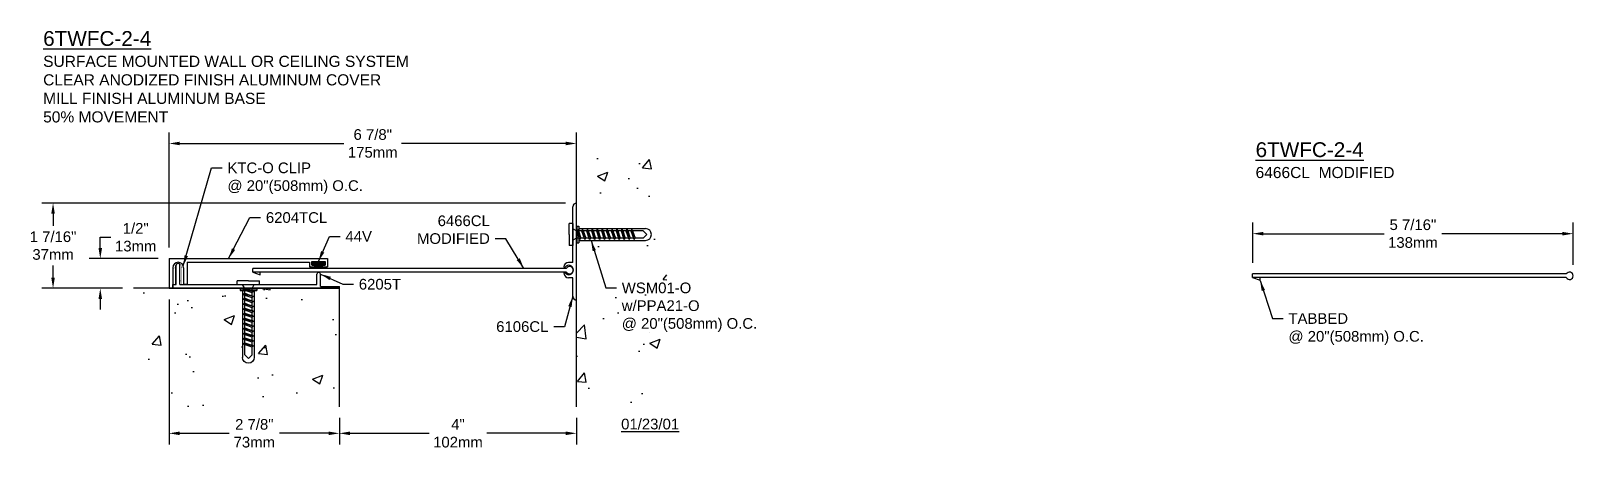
# Model space of a CAD drawing. Header units: inches. Extents: x 1.2 to 27.2, y -0.4 to 6.9.
import ezdxf

# ---------------------------------------------------------------- set-up
doc = ezdxf.new("R2010")
doc.units = ezdxf.units.IN
doc.header["$MEASUREMENT"] = 0
for name, color, linetype in [('Anchors', 4, 'Continuous'), ('Conditions', 1, 'Continuous'), ('Dimensions', 3, 'Continuous'), ('Fillers', 2, 'Continuous'), ('Metals', 7, 'Continuous'), ('Text', 2, 'Continuous')]:
    doc.layers.add(name, color=color, linetype=linetype)
doc.styles.get("Standard").update_dxf_attribs({"font": 'arial.ttf'})
doc.dimstyles.get("Standard").update_dxf_attribs({"dimtxt": 0.18, "dimasz": 0.18, "dimexe": 0.1875, "dimexo": 0.1875, "dimgap": 0.09, "dimtad": 0, "dimtih": 1, "dimtoh": 1, "dimdec": 4, "dimzin": 0, "dimdsep": 46, "dimlunit": 4, "dimtxsty": 'Standard', "dimcen": 0.09, "dimadec": 0, "dimazin": 0, "dimtfac": 1, "dimtdec": 4, "dimtofl": 0, "dimtmove": 0, "dimatfit": 3, "dimfxl": 0, "dimfrac": 2, "dimtolj": 1, "dimtzin": 0, "dimarcsym": 0})

# ---------------------------------------------------------------- blocks, each defined once
blk = doc.blocks.new('A$CB395')
for p, q in [((0.001, 0), (0.001, 0.001)), ((0.001, 0), (1.636, 0)), ((0.062, 0.062), (0.376, 0.062)), ((0.376, 0.062), (0.376, 0.134)), ((0.56, 0.212), (0.558, 0.212)), ((0.636, 0.062), (0.636, 0.134)), ((0.636, 0.062), (1.575, 0.062)), ((1.636, 0), (1.636, 0.001))]:
    blk.add_line(p, q)
for centre, radius, start, end in [((0.062, 0.001), 0.061, 90, 180), ((0.454, 0.134), 0.078, 91.7198, 180), ((0.506, 0.13), 0.08, 126.9024, 53.1301), ((0.452, 0.202), 0.01, 306.9024, 91.7198), ((0.56, 0.202), 0.01, 90, 233.1301), ((0.558, 0.134), 0.078, 0, 90), ((1.575, 0.001), 0.061, 0, 90)]:
    blk.add_arc(centre, radius, start, end)
blk = doc.blocks.new('6106')
blk.add_blockref('A$CB395', (3.627, 2.585))
blk = doc.blocks.new('6204T')
for p, q in [((-0.062, 0.5), (-0.062, 0)), ((-0.062, 0.5), (2.61, 0.5)), ((0, 0.347), (0, 0)), ((0.091, 0.438), (0.092, 0.438)), ((0.183, 0.347), (0.183, 0.068)), ((0.245, 0.438), (2.305, 0.438)), ((0.245, 0.438), (0.245, 0.068)), ((2.305, 0.438), (2.305, 0.362)), ((2.305, 0.362), (2.381, 0.362)), ((2.345, 0.45), (2.345, 0.392)), ((2.345, 0.45), (2.57, 0.45)), ((2.345, 0.392), (2.381, 0.392)), ((2.395, 0.378), (2.395, 0.376)), ((2.52, 0.378), (2.52, 0.376)), ((2.534, 0.392), (2.57, 0.392)), ((2.534, 0.362), (2.61, 0.362)), ((2.57, 0.45), (2.57, 0.392)), ((2.61, 0.5), (2.61, 0.362)), ((-0.062, 0), (0, 0)), ((0.183, 0.068), (0.245, 0.068))]:
    blk.add_line(p, q)
for centre, radius, start, end in [((0.091, 0.347), 0.091, 90, 180), ((0.092, 0.347), 0.091, 0, 90), ((2.381, 0.378), 0.014, 0, 90), ((2.381, 0.376), 0.014, 270, 0), ((2.534, 0.378), 0.014, 90, 180), ((2.534, 0.376), 0.014, 180, 270)]:
    blk.add_arc(centre, radius, start, end)
blk = doc.blocks.new('6205T')
for p, q in [((-2.753, 0.062), (-2.753, 0.389)), ((-2.723, 0.419), (-2.721, 0.419)), ((-2.691, 0.062), (-2.691, 0.389)), ((-0.352, 0.27), (-0.35, 0.27)), ((-2.813, 0), (-2.813, 0.062)), ((-2.813, 0.062), (-2.753, 0.062)), ((-2.813, 0), (0, 0)), ((-2.691, 0.062), (-0.382, 0.062)), ((-0.382, 0.062), (-0.382, 0.24)), ((-0.32, 0.031), (-0.32, 0.24)), ((-0.32, 0.031), (0, 0.031)), ((0, 0), (0, 0.031))]:
    blk.add_line(p, q)
for centre, start, end in [((-2.723, 0.389), 90, 180), ((-2.721, 0.389), 0, 90), ((-0.352, 0.24), 90, 180), ((-0.35, 0.24), 0, 90)]:
    blk.add_arc(centre, 0.03, start, end)
blk = doc.blocks.new('44v')
blk.add_hatch(color=256).paths.add_polyline_path([(0.11, 0), (-0.11, 0), (-0.11, -0.053), (-0.06, -0.053), (-0.06, -0.086), (-0.13, -0.086, 0.199136), (0.131, -0.086), (0.061, -0.086), (0.061, -0.054), (0.11, -0.054)])
blk.add_lwpolyline([(-0.13, -0.086), (-0.06, -0.086), (-0.06, -0.053), (-0.11, -0.053), (-0.11, 0), (0.11, 0), (0.11, -0.054), (0.061, -0.054), (0.061, -0.086), (0.131, -0.086, -0.199136)], format="xyb", close=True)
blk = doc.blocks.new('A$CB5')
for points in [[(0, 0.252, 0, 0.005, 0), (0.04, 0.291, 0.005, 0.005, 0)], [(0.183, 0.252, 0, 0.005, 0), (0.142, 0.294, 0.005, 0.005, 0)], [(0.06, 0.097, 0, 0.005, 0), (0.041, 0.041, 0.005, 0.005, 0)], [(0.122, 0.097, 0, 0.005, 0), (0.142, 0.041, 0.005, 0.005, 0)]]:
    blk.add_lwpolyline(points, format="xyseb")
at = {"const_width": 0.005}
for points in [[(0.041, 0.313), (0.041, 0.014, -0.414214), (0.031, 0.004), (0.003, 0.004)], [(0.041, 0.313, -0.804927), (0.143, 0.307, 0.586365)], [(0.143, 0.307), (0.141, 0.013, 0.4154), (0.151, 0.003), (0.183, 0.003)]]:
    blk.add_lwpolyline(points, format="xyb", dxfattribs=at)
blk = doc.blocks.new('tclip')
blk.add_blockref('A$CB5', (3.433, 2.823))
blk = doc.blocks.new('WSM01')
for p, q in [((0.005, 0.063), (-0.183, 0.063)), ((-0.183, 0.001), (-0.183, 0.063)), ((0.192, 0.001), (-0.183, 0.001)), ((-0.058, -0.064), (-0.093, 0.001)), ((0.005, 0.063), (0.192, 0.063)), ((0.067, -0.064), (0.103, 0.001)), ((0.192, 0.001), (0.192, 0.063)), ((-0.081, -0.12), (0.091, -0.078)), ((-0.081, -0.12), (-0.055, -0.106)), ((-0.081, -0.12), (-0.055, -0.134)), ((-0.081, -0.203), (0.091, -0.162)), ((-0.081, -0.203), (-0.055, -0.189)), ((-0.081, -0.203), (-0.055, -0.218)), ((-0.081, -0.287), (0.091, -0.245)), ((-0.058, -0.107), (-0.058, -0.064)), ((0.067, -0.064), (-0.058, -0.064)), ((-0.058, -0.191), (-0.058, -0.133)), ((-0.058, -0.274), (-0.058, -0.216)), ((0.065, -0.064), (-0.055, -0.106)), ((0.065, -0.093), (-0.055, -0.134)), ((0.065, -0.147), (-0.055, -0.189)), ((0.065, -0.176), (-0.055, -0.218)), ((0.065, -0.231), (-0.055, -0.272)), ((0.065, -0.259), (-0.055, -0.301)), ((0.091, -0.078), (0.065, -0.064)), ((0.091, -0.078), (0.065, -0.093)), ((0.091, -0.162), (0.065, -0.147)), ((0.091, -0.162), (0.065, -0.176)), ((0.091, -0.245), (0.065, -0.231)), ((0.091, -0.245), (0.065, -0.259)), ((0.067, -0.065), (0.067, -0.064)), ((0.067, -0.149), (0.067, -0.092)), ((0.067, -0.232), (0.067, -0.175)), ((0.067, -0.315), (0.067, -0.258)), ((-0.081, -0.287), (-0.055, -0.272)), ((-0.081, -0.287), (-0.055, -0.301)), ((-0.081, -0.37), (0.091, -0.328)), ((-0.081, -0.37), (-0.055, -0.356)), ((-0.081, -0.37), (-0.055, -0.384)), ((-0.081, -0.453), (0.091, -0.412)), ((-0.081, -0.453), (-0.055, -0.439)), ((-0.081, -0.453), (-0.055, -0.468)), ((-0.081, -0.537), (0.091, -0.495)), ((-0.058, -0.357), (-0.058, -0.3)), ((-0.058, -0.441), (-0.058, -0.383)), ((-0.058, -0.524), (-0.058, -0.466)), ((0.065, -0.314), (-0.055, -0.356)), ((0.065, -0.343), (-0.055, -0.384)), ((0.065, -0.397), (-0.055, -0.439)), ((0.065, -0.426), (-0.055, -0.468)), ((0.065, -0.481), (-0.055, -0.522)), ((0.065, -0.509), (-0.055, -0.551)), ((0.091, -0.328), (0.065, -0.314)), ((0.091, -0.328), (0.065, -0.343)), ((0.091, -0.412), (0.065, -0.397)), ((0.091, -0.412), (0.065, -0.426)), ((0.091, -0.495), (0.065, -0.481)), ((0.091, -0.495), (0.065, -0.509)), ((0.067, -0.399), (0.067, -0.342)), ((0.067, -0.482), (0.067, -0.425)), ((0.067, -0.565), (0.067, -0.508)), ((-0.081, -0.537), (-0.055, -0.522)), ((-0.081, -0.537), (-0.055, -0.551)), ((-0.081, -0.62), (0.091, -0.578)), ((-0.081, -0.62), (-0.055, -0.606)), ((-0.081, -0.62), (-0.055, -0.634)), ((-0.081, -0.703), (0.091, -0.662)), ((-0.081, -0.703), (-0.055, -0.689)), ((-0.081, -0.703), (-0.055, -0.718)), ((-0.081, -0.787), (0.091, -0.745)), ((-0.081, -0.787), (-0.055, -0.772)), ((-0.058, -0.607), (-0.058, -0.55)), ((-0.058, -0.691), (-0.058, -0.633)), ((-0.058, -0.774), (-0.058, -0.716)), ((0.065, -0.564), (-0.055, -0.606)), ((0.065, -0.593), (-0.055, -0.634)), ((0.065, -0.647), (-0.055, -0.689)), ((0.065, -0.676), (-0.055, -0.718)), ((0.065, -0.731), (-0.055, -0.772)), ((0.065, -0.759), (-0.055, -0.801)), ((0.091, -0.578), (0.065, -0.564)), ((0.091, -0.578), (0.065, -0.593)), ((0.091, -0.662), (0.065, -0.647)), ((0.091, -0.662), (0.065, -0.676)), ((0.091, -0.745), (0.065, -0.731)), ((0.091, -0.745), (0.065, -0.759)), ((0.067, -0.649), (0.067, -0.592)), ((0.067, -0.732), (0.067, -0.675)), ((0.067, -0.815), (0.067, -0.758)), ((-0.081, -0.787), (-0.055, -0.801)), ((-0.081, -0.87), (0.091, -0.828)), ((-0.081, -0.87), (-0.055, -0.856)), ((-0.081, -0.87), (-0.055, -0.884)), ((-0.081, -0.953), (0.091, -0.912)), ((-0.081, -0.953), (-0.055, -0.939)), ((-0.081, -0.953), (-0.055, -0.968)), ((-0.081, -1.037), (0.091, -0.995)), ((-0.081, -1.037), (-0.055, -1.022)), ((-0.081, -1.037), (-0.055, -1.051)), ((-0.058, -0.857), (-0.058, -0.8)), ((-0.058, -0.941), (-0.058, -0.883)), ((-0.058, -1.024), (-0.058, -0.966)), ((0.065, -0.814), (-0.055, -0.856)), ((0.065, -0.843), (-0.055, -0.884)), ((0.065, -0.897), (-0.055, -0.939)), ((0.065, -0.926), (-0.055, -0.968)), ((0.065, -0.981), (-0.055, -1.022)), ((0.065, -1.009), (-0.055, -1.051)), ((0.091, -0.828), (0.065, -0.814)), ((0.091, -0.828), (0.065, -0.843)), ((0.091, -0.912), (0.065, -0.897)), ((0.091, -0.912), (0.065, -0.926)), ((0.091, -0.995), (0.065, -0.981)), ((0.091, -0.995), (0.065, -1.009)), ((0.067, -0.899), (0.067, -0.842)), ((0.067, -0.982), (0.067, -0.925)), ((0.067, -1.187), (0.067, -1.008)), ((-0.058, -1.187), (-0.058, -1.05)), ((0.005, -1.249), (-0.058, -1.187)), ((0.005, -1.249), (0.067, -1.187))]:
    blk.add_line(p, q)
blk = doc.blocks.new('PPA21')
for p, q in [((0.14, 0.03), (-0.14, 0.03)), ((-0.14, 0.03), (-0.14, 0)), ((0.14, 0), (-0.14, 0)), ((-0.1, 0), (-0.1, -1.128)), ((0.1, 0), (0.1, -1.128)), ((0.14, 0.03), (0.14, 0)), ((0.001, -1.227), (-0.001, -1.227))]:
    blk.add_line(p, q)
for centre, start, end in [((-0.001, -1.128), 180, 270), ((0.001, -1.128), 270, 0)]:
    blk.add_arc(centre, 0.099, start, end)
blk = doc.blocks.new('6466MOD')
for p, q in [((2.646, 0), (-2.646, 0)), ((2.646, -0.062), (-2.646, -0.062))]:
    blk.add_line(p, q)
blk.add_arc((2.7, -0.031), 0.0625, 209.7357, 150.2643)
at = {"layer": 'Metals'}
blk.add_line((-2.646, -0.062), (-2.521, -0.107), dxfattribs=at)
for points in [[(-2.646, -0.062), (-2.646, 0)], [(-2.521, -0.107), (-2.521, -0.062)]]:
    blk.add_lwpolyline(points, dxfattribs=at)
blk = doc.blocks.new('*D10')
at = {"layer": 'Defpoints', "color": 0}
for p in [(6.399, 0.514), (10.399, 0.514), (6.399, 0.066)]:
    blk.add_point(p, dxfattribs=at)
at = {"layer": 'Dimensions', "color": 0, "lineweight": -2}
for p, q in [((6.399, 0.327), (6.399, -0.122)), ((10.399, 0.327), (10.399, -0.122)), ((6.579, 0.066), (7.912, 0.066)), ((10.219, 0.066), (8.886, 0.066))]:
    blk.add_line(p, q, dxfattribs=at)
at = {"layer": 'Dimensions', "color": 0}
for points in [[(6.579, 0.096), (6.579, 0.036), (6.399, 0.066)], [(10.219, 0.096), (10.219, 0.036), (10.399, 0.066)]]:
    blk.add_solid(points, dxfattribs=at)
at = {"layer": 'Dimensions', "color": 0, "insert": (8.399, 0.066), "char_height": 0.18, "attachment_point": 5}
blk.add_mtext('\\A1;4"\\P102mm', dxfattribs=at)
blk = doc.blocks.new('*D11')
at = {"layer": 'Defpoints', "color": 0}
for p in [(3.524, 2.514), (6.399, 0.514), (3.524, 0.066)]:
    blk.add_point(p, dxfattribs=at)
at = {"layer": 'Dimensions', "color": 0, "lineweight": -2}
for p, q in [((3.524, 2.327), (3.524, -0.122)), ((6.399, 0.327), (6.399, -0.122)), ((3.704, 0.066), (4.536, 0.066)), ((6.219, 0.066), (5.387, 0.066))]:
    blk.add_line(p, q, dxfattribs=at)
at = {"layer": 'Dimensions', "color": 0}
for points in [[(3.704, 0.096), (3.704, 0.036), (3.524, 0.066)], [(6.219, 0.096), (6.219, 0.036), (6.399, 0.066)]]:
    blk.add_solid(points, dxfattribs=at)
at = {"layer": 'Dimensions', "color": 0, "insert": (4.962, 0.066), "char_height": 0.18, "attachment_point": 5}
blk.add_mtext('\\A1;2 7/8"\\P73mm', dxfattribs=at)
blk = doc.blocks.new('*D12')
at = {"layer": 'Defpoints', "color": 0}
for p in [(2.363, 3.014), (3.524, 3.014), (2.925, 2.514)]:
    blk.add_point(p, dxfattribs=at)
at = {"layer": 'Dimensions', "color": 0, "lineweight": -2}
for p, q in [((2.363, 3.194), (2.363, 3.374)), ((2.363, 3.374), (2.543, 3.374)), ((3.337, 3.014), (2.176, 3.014)), ((2.737, 2.514), (2.176, 2.514)), ((2.363, 2.334), (2.363, 2.154))]:
    blk.add_line(p, q, dxfattribs=at)
at = {"layer": 'Dimensions', "color": 0}
for points in [[(2.333, 3.194), (2.393, 3.194), (2.363, 3.014)], [(2.333, 2.334), (2.393, 2.334), (2.363, 2.514)]]:
    blk.add_solid(points, dxfattribs=at)
at = {"layer": 'Dimensions', "color": 0, "insert": (2.961, 3.374), "char_height": 0.18, "attachment_point": 5}
blk.add_mtext('\\A1;1/2"\\P13mm', dxfattribs=at)
blk = doc.blocks.new('*D13')
at = {"layer": 'Defpoints', "color": 0}
for p in [(1.566, 3.952), (10.398, 3.952), (2.925, 2.514)]:
    blk.add_point(p, dxfattribs=at)
at = {"layer": 'Dimensions', "color": 0, "lineweight": -2}
for p, q in [((10.211, 3.952), (1.379, 3.952)), ((1.566, 3.772), (1.566, 3.567)), ((1.566, 2.694), (1.566, 2.9)), ((2.737, 2.514), (1.379, 2.514))]:
    blk.add_line(p, q, dxfattribs=at)
at = {"layer": 'Dimensions', "color": 0}
for points in [[(1.536, 3.772), (1.596, 3.772), (1.566, 3.952)], [(1.536, 2.694), (1.596, 2.694), (1.566, 2.514)]]:
    blk.add_solid(points, dxfattribs=at)
at = {"layer": 'Dimensions', "color": 0, "insert": (1.566, 3.233), "char_height": 0.18, "attachment_point": 5}
blk.add_mtext('\\A1;1 7/16"\\P37mm', dxfattribs=at)
blk = doc.blocks.new('*D14')
at = {"layer": 'Defpoints', "color": 0}
for p in [(10.398, 4.957), (10.398, 3.952), (3.524, 3.014)]:
    blk.add_point(p, dxfattribs=at)
at = {"layer": 'Dimensions', "color": 0, "lineweight": -2}
for p, q in [((3.524, 3.202), (3.524, 5.144)), ((3.704, 4.957), (6.474, 4.957)), ((10.218, 4.957), (7.448, 4.957)), ((10.398, 4.139), (10.398, 5.144))]:
    blk.add_line(p, q, dxfattribs=at)
at = {"layer": 'Dimensions', "color": 0}
for points in [[(3.704, 4.987), (3.704, 4.927), (3.524, 4.957)], [(10.218, 4.987), (10.218, 4.927), (10.398, 4.957)]]:
    blk.add_solid(points, dxfattribs=at)
at = {"layer": 'Dimensions', "color": 0, "insert": (6.961, 4.957), "char_height": 0.18, "attachment_point": 5}
blk.add_mtext('\\A1;6 7/8"\\P175mm', dxfattribs=at)
blk = doc.blocks.new('*D15')
at = {"layer": 'Defpoints', "color": 0}
for p in [(21.81, 3.435), (21.81, 2.755), (27.218, 2.724)]:
    blk.add_point(p, dxfattribs=at)
at = {"layer": 'Dimensions', "color": 0, "lineweight": -2}
for p, q in [((21.81, 2.942), (21.81, 3.622)), ((21.99, 3.435), (24.027, 3.435)), ((27.038, 3.435), (25.001, 3.435)), ((27.218, 2.911), (27.218, 3.622))]:
    blk.add_line(p, q, dxfattribs=at)
at = {"layer": 'Dimensions', "color": 0}
for points in [[(21.99, 3.465), (21.99, 3.405), (21.81, 3.435)], [(27.038, 3.465), (27.038, 3.405), (27.218, 3.435)]]:
    blk.add_solid(points, dxfattribs=at)
at = {"layer": 'Dimensions', "color": 0, "insert": (24.514, 3.435), "char_height": 0.18, "attachment_point": 5}
blk.add_mtext('\\A1;5 7/16"\\P138mm', dxfattribs=at)

msp = doc.modelspace()

# ---------------------------------------------------------------- hatches: boundary and pattern name
at = {"layer": 'Conditions'}
h = msp.add_hatch(dxfattribs=at)
h.set_pattern_fill('AR-CONC', color=256, scale=0.25, style=0)
h.paths.add_polyline_path([(11.92166, 4.82997), (10.39901, 4.82997), (10.39901, 3.56128), (10.43701, 3.56128), (10.43701, 3.52128), (11.56492, 3.52128, -0.41421356), (11.66392, 3.42228), (11.66392, 3.42028, -0.41421356), (11.56492, 3.32128), (10.43701, 3.32128), (10.43701, 3.28128), (10.39901, 3.28128), (10.39901, 0.51428), (11.92166, 0.51428)])
h.paths.add_polyline_path([(4.76251, 2.47628), (4.72251, 2.47628), (4.72251, 2.51428), (2.92458, 2.51428), (2.92458, 0.51428), (6.39901, 0.51428), (6.39901, 2.51428), (5.00251, 2.51428), (5.00251, 2.47628), (4.96251, 2.47628), (4.96251, 1.34837, -0.41421356), (4.86351, 1.24937), (4.86151, 1.24937, -0.41421356), (4.76251, 1.34837)])

# ---------------------------------------------------------------- linework, layer by layer
for points in [[(10.39901, 0.51428), (10.39901, 4.82997)], [(6.39901, 0.51428), (6.39901, 2.51428), (2.92458, 2.51428)]]:
    msp.add_lwpolyline(points, dxfattribs=at)

# ---------------------------------------------------------------- block references
at = {"layer": 'Anchors', "rotation": 89.9999999999999}
for name, p in [('WSM01', (10.33755, 3.41639)), ('PPA21', (10.43701, 3.42128))]:
    msp.add_blockref(name, p, dxfattribs=at)
at = {"layer": 'Anchors'}
msp.add_blockref('tclip', (0.15306, -0.24397), dxfattribs=at)
at = {"layer": 'Anchors', "xscale": -1}
for name, p in [('WSM01', (4.8674, 2.57574)), ('PPA21', (4.86251, 2.47628))]:
    msp.add_blockref(name, p, dxfattribs=at)
at = {"layer": 'Fillers'}
msp.add_blockref('44v', (6.04351, 2.96428), dxfattribs=at)
at = {"layer": 'Metals', "rotation": 90}
msp.add_blockref('6106', (12.98446, -1.31185), dxfattribs=at)
at = {"layer": 'Metals'}
for name, p in [('6204T', (3.58601, 2.51428)), ('6205T', (6.39901, 2.51428)), ('6466MOD', (7.58193, 2.85007)), ('6466MOD', (24.45559, 2.75496))]:
    msp.add_blockref(name, p, dxfattribs=at)

# ---------------------------------------------------------------- texts
at = {"layer": 'Text', "char_height": 0.25, "width": 6.6875, "attachment_point": 1}
for s, insert in [('{\\L6TWFC-2-4\\P\\H0.75x;\\lSURFACE MOUNTED WALL OR CEILING SYSTEM\\PCLEAR ANODIZED FINISH ALUMINUM COVER\\PMILL FINISH ALUMINUM BASE\\P50% MOVEMENT}', (1.39884, 6.85396)), ('{\\L6TWFC-2-4\\P\\H0.75x;\\l6466CL  MODIFIED}', (21.85938, 4.97762))]:
    msp.add_mtext(s, dxfattribs=dict(at, insert=insert))
at = {"layer": 'Text', "char_height": 0.18}
for s, insert, attachment_point in [('KTC-O CLIP\\P@ 20"(508mm) O.C.', (4.50853, 4.63612), 1), ('\\A1;6204TCL', (5.15804, 3.79747), 1), ('6466CL \\PMODIFIED', (8.93698, 3.26011), 9), ('44V', (6.49941, 3.47793), 1), ('\\A1;6205T', (6.72585, 2.67232), 1), ('WSM01-O\\Pw/PPA21-O\\P@ 20"(508mm) O.C.', (11.1632, 2.61046), 1), ('\\A1;TABBED\\P@ 20"(508mm) O.C.', (22.41343, 2.0931), 1), ('\\A1;6106CL', (9.925, 1.77482), 9), ('{\\L01/23/01}', (11.15265, 0.31266), 1)]:
    msp.add_mtext(s, dxfattribs=dict(at, insert=insert, attachment_point=attachment_point))

# ---------------------------------------------------------------- dimensions: what is measured, and where the dimension line sits
at = {"layer": 'Dimensions'}
dim = msp.add_linear_dim(base=(10.39801, 4.95676), p1=(3.52401, 3.01428), p2=(10.39801, 3.95178), text='<>\\P175mm', dimstyle='Standard', dxfattribs=at)
dim.commit()
dim.dimension.update_dxf_attribs({"geometry": '*D14', "text_midpoint": (6.96101, 4.95676), "dimtype": 160})
for base, p2, text, picture, middle in [((1.56616, 3.95178), (10.39801, 3.95178), '<>\\P37mm', '*D13', (1.56616, 3.23303)), ((2.36304, 3.01428), (3.52401, 3.01428), '<>\\P13mm', '*D12', (2.96057, 3.37428))]:
    dim = msp.add_linear_dim(base=base, p1=(2.92458, 2.51428), p2=p2, angle=90, text=text, dimstyle='Standard', dxfattribs=at)
    dim.commit()
    dim.dimension.update_dxf_attribs({"geometry": picture, "text_midpoint": middle})
for base, p1, p2, text, picture, middle in [((21.809897, 3.434942), (27.21805, 2.723958), (21.809897, 2.754958), '<>\\P138mm', '*D15', (24.513973, 3.434942)), ((3.52401, 0.06585), (6.39901, 0.51428), (3.52401, 2.51428), '<>\\P73mm', '*D11', (4.96151, 0.06585)), ((6.39901, 0.06585), (10.39901, 0.51428), (6.39901, 0.51428), '<>\\P102mm', '*D10', (8.39901, 0.06585))]:
    dim = msp.add_linear_dim(base=base, p1=p1, p2=p2, text=text, dimstyle='Standard', dxfattribs=at)
    dim.commit()
    dim.dimension.update_dxf_attribs({"geometry": picture, "text_midpoint": middle})

# ---------------------------------------------------------------- leaders
at = {"layer": 'Text', "annotation_type": 0, "has_hookline": 1}
for points, hookline_direction, text_width in [([(3.76405, 2.89092), (4.23853, 4.54612), (4.41853, 4.54612)], 0, 2.25135), ([(4.52889, 3.01428), (4.88804, 3.70747), (5.06804, 3.70747)], 0, 1.01603), ([(6.04351, 2.96428), (6.22941, 3.38793), (6.40941, 3.38793)], 0, 0.44226), ([(9.50992, 2.85007), (9.20698, 3.35011), (9.02698, 3.35011)], 1, 1.19726), ([(10.64607, 3.32128), (10.8932, 2.52046), (11.0732, 2.52046)], 0, 2.25135), ([(6.07901, 2.75428), (6.45585, 2.58232), (6.63585, 2.58232)], 0, 0.69851), ([(21.9349, 2.64746), (22.14343, 2.0031), (22.32343, 2.0031)], 0, 2.25135), ([(10.33701, 2.37778), (10.195, 1.86482), (10.015, 1.86482)], 1, 0.86243)]:
    msp.add_leader(points, dimstyle='Standard', override={"dimgap": 0.09, "dimtad": 0}, dxfattribs=dict(at, hookline_direction=hookline_direction, text_width=text_width))

doc.saveas('drawing.dxf')
